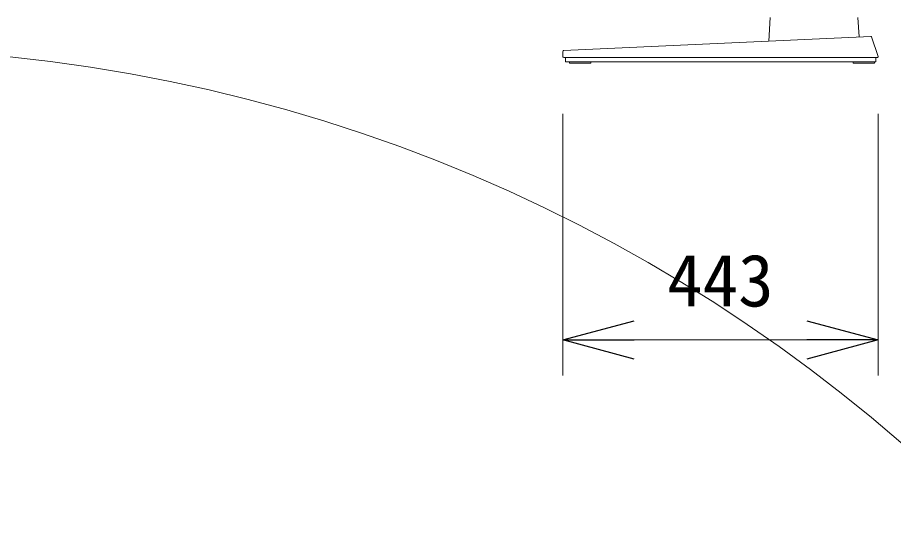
# Model space of a CAD drawing. Units: millimetres, scale not verified. Extents: x -96 to 62, y -113 to 57.
# Drawn here: x 6.46 to 37.22, y -15.87 to 1.74 of the extents above; entities that cross this region are included whole.
import ezdxf
from ezdxf.enums import TextEntityAlignment as Align

# ---------------------------------------------------------------- set-up
doc = ezdxf.new("R2010")
doc.units = ezdxf.units.MM
doc.header["$LTSCALE"] = 0.125
doc.layers.add('0-0_0', color=7, linetype='Continuous')
doc.layers.add('0-4_SUNPO', color=3, linetype='Continuous', lineweight=18)
doc.layers.add('0-5_GAIKEI', color=1, linetype='Continuous', lineweight=18)
doc.styles.add('ＭＳ ゴシック', font='')
doc.styles.get('ＭＳ ゴシック').set_extended_font_data('MS Gothic')

# ---------------------------------------------------------------- blocks, each defined once
blk = doc.blocks.new('_Open30')
at = {"layer": '0-0_0'}
blk.add_line((0, 0), (-1, 0), dxfattribs=at)
blk.add_lwpolyline([(-1, 0.26795), (0, 0), (-1, -0.26795)], dxfattribs=at)
blk = doc.blocks.new('D1')
at = {"layer": '0-4_SUNPO'}
for p, q in [((219.1103, 311.8677), (219.1103, 302.6818)), ((230.1756, 311.8677), (230.1756, 302.6818)), ((221.6103, 303.9318), (227.6756, 303.9318))]:
    blk.add_line(p, q, dxfattribs=at)
at = {"layer": '0-4_SUNPO', "xscale": 2.5, "yscale": 2.5, "rotation": 180}
blk.add_blockref('_Open30', (219.1103, 303.9318), dxfattribs=at)
at = {"layer": '0-4_SUNPO', "xscale": 2.5, "yscale": 2.5}
blk.add_blockref('_Open30', (230.1756, 303.9318), dxfattribs=at)
at = {"layer": '0-4_SUNPO', "color": 7, "style": 'ＭＳ ゴシック'}
blk.add_text('443', height=1.833, dxfattribs=at).set_placement((222.7679, 304.5568), align=Align.BOTTOM_LEFT)

msp = doc.modelspace()

# ---------------------------------------------------------------- linework, layer by layer
at = {"layer": '0-5_GAIKEI', "color": 7}
for p, q in [((32.845, 0.9161), (32.8885, 1.7449)), ((36.006, 1.0621), (35.9702, 1.7449)), ((36.4199, 1.0812), (25.6341, 0.583)), ((36.4448, 1.0641), (36.6743, 0.3756)), ((25.6103, 0.3677), (25.6103, 0.558)), ((25.6353, 0.3427), (36.6506, 0.3427)), ((25.7103, 0.3427), (25.6978, 0.3302)), ((25.6978, 0.2052), (25.6978, 0.3302)), ((36.5978, 0.3302), (36.5853, 0.3427)), ((36.5978, 0.2052), (36.5978, 0.3302)), ((25.6978, 0.2052), (25.7103, 0.1927)), ((25.7103, 0.1927), (36.5853, 0.1927)), ((36.5978, 0.2052), (36.5853, 0.1927))]:
    msp.add_line(p, q, dxfattribs=at)
at = {"layer": '0-5_GAIKEI'}
for p, q in [((25.8408, 0.1427), (25.8408, 0.1927)), ((35.7978, 0.1427), (35.7978, 0.1927))]:
    msp.add_line(p, q, dxfattribs=at)
for points in [[(25.8408, 0.1427), (26.5908, 0.1427), (26.5908, 0.1927)], [(35.7978, 0.1427), (36.5478, 0.1427), (36.5478, 0.1927)]]:
    msp.add_lwpolyline(points, dxfattribs=at)
for centre in [(-39.0369, -56.0134), (0.393, -56.0134)]:
    msp.add_circle(centre, 56.671, dxfattribs=at)
msp.add_arc((36.4211, 1.0562), 0.025, 18.43495, 92.64458, dxfattribs=at)
at = {"layer": '0-5_GAIKEI', "color": 7}
for centre, start, end in [((25.6353, 0.558), 92.64458, 180), ((25.6353, 0.3677), 180, 270), ((36.6506, 0.3677), 270, 18.43495)]:
    msp.add_arc(centre, 0.025, start, end, dxfattribs=at)

# ---------------------------------------------------------------- block references
at = {"layer": '0-4_SUNPO'}
msp.add_blockref('D1', (-193.5, -313.5), dxfattribs=at)

doc.saveas('drawing.dxf')
